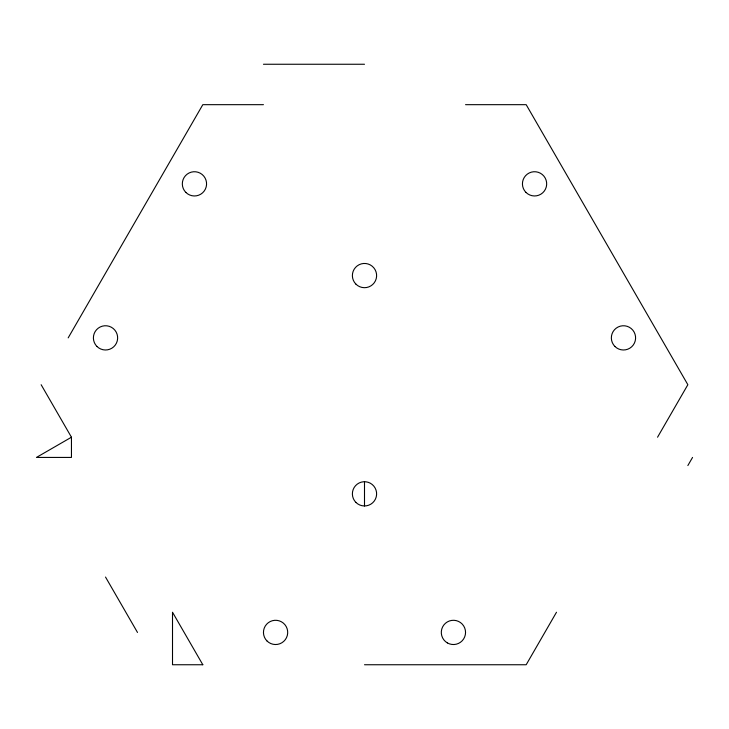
<?xml version="1.0" encoding="UTF-8"?>
<svg xmlns="http://www.w3.org/2000/svg" width="729" height="729" viewBox="0 0 729 729"><rect width="100%" height="100%" fill="white"/><g stroke="black" fill="none" stroke-linecap="round" stroke-linejoin="round"><path stroke-width="1.09" d="M68.18 337.873L202.817 104.675L263.451 104.675M556.491 612.242L526.183 664.748L364.5 664.748M657.549 437.218L687.857 384.712L526.183 104.675L465.549 104.675M687.857 465.549L692.55 457.429M71.451 437.218L36.45 457.429L71.451 457.429L71.451 437.218L41.143 384.712M263.451 64.252L364.5 64.252M105.523 577.058L137.499 632.453M364.5 481.714L364.5 505.972M202.817 664.748L172.509 664.748L172.509 612.242L202.817 664.748M355.925 284.146A12.129 12.129 0 0 0 376.21 278.715A12.129 12.129 0 0 0 361.365 263.862A12.129 12.129 0 0 0 355.925 284.146M355.925 502.418A12.129 12.129 0 0 0 376.21 496.987A12.129 12.129 0 0 0 361.365 482.133A12.129 12.129 0 0 0 355.925 502.418M447.36 642.914A12.129 12.129 0 0 0 465.549 632.417A12.129 12.129 0 0 0 447.36 621.91A12.129 12.129 0 0 0 447.36 642.914M185.868 192.42A12.129 12.129 0 0 0 206.161 186.988A12.129 12.129 0 0 0 191.308 172.135A12.129 12.129 0 0 0 185.868 192.42M96.948 346.448A12.129 12.129 0 0 0 117.232 341.008A12.129 12.129 0 0 0 102.379 326.155A12.129 12.129 0 0 0 96.948 346.448M614.902 346.448A12.129 12.129 0 0 0 635.187 341.008A12.129 12.129 0 0 0 620.343 326.155A12.129 12.129 0 0 0 614.902 346.448M267.005 640.982A12.129 12.129 0 0 0 287.29 635.551A12.129 12.129 0 0 0 272.436 620.698A12.129 12.129 0 0 0 267.005 640.982M525.983 192.42A12.129 12.129 0 0 0 546.267 186.988A12.129 12.129 0 0 0 531.414 172.135A12.129 12.129 0 0 0 525.983 192.42"/></g></svg>
